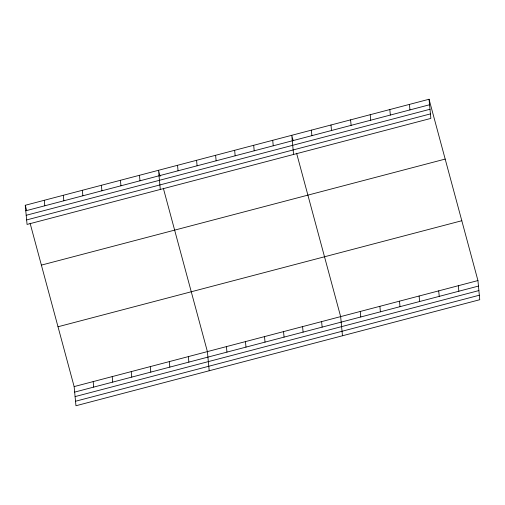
<?xml version="1.0" encoding="UTF-8"?>
<svg xmlns="http://www.w3.org/2000/svg" width="505" height="505" viewBox="0 0 505 505"><rect width="100%" height="100%" fill="white"/><g stroke="black" fill="none" stroke-linecap="round" stroke-linejoin="round"><path stroke-width="0.76" d="M429.048 99.251L430.86 118.404L27.062 224.435L25.25 205.282L429.048 99.251L477.938 280.565L479.75 299.717L75.952 405.749L74.14 386.596L30.092 223.229M25.768 210.787L429.566 104.756M26.197 215.288L429.995 109.263M26.632 219.934L430.43 113.903M41.385 265.112L445.183 159.081M58.006 326.76L461.804 220.729M74.14 386.596L477.938 280.565M74.664 392.101L478.462 286.07M75.087 396.602L478.885 290.577M75.529 401.248L479.327 295.217M293.165 140.535L291.757 135.302L293.569 154.454M296.599 153.249L340.648 316.616L342.459 335.768M160.117 176.277L158.501 170.292L160.312 189.444M163.342 188.239L207.397 351.606L209.203 370.758M25.25 205.282L26.664 210.516M458.325 285.716L458.849 291.221M438.712 290.867L439.236 296.372M409.435 104.402L409.953 109.907M419.099 296.012L419.623 301.523M389.822 109.553L390.34 115.058M399.487 301.163L400.01 306.668M370.209 114.698L370.727 120.209M379.874 306.314L380.398 311.819M350.596 119.849L351.114 125.354M360.261 311.465L360.785 316.97M330.983 125L331.501 130.505M311.37 130.151L311.888 135.656M321.609 321.616L322.133 327.12M302.577 326.615L303.095 332.12M272.719 140.302L273.243 145.806M283.539 331.608L284.062 337.113M253.687 145.295L254.204 150.806M264.506 336.608L265.024 342.112M234.648 150.294L235.166 155.799M245.468 341.607L245.986 347.112M215.61 155.294L216.134 160.798M226.429 346.607L226.953 352.111M196.578 160.293L197.095 165.798M177.539 165.293L178.057 170.797M188.359 356.606L188.876 362.11M169.32 361.599L169.844 367.11M139.468 175.292L139.986 180.796M150.288 366.598L150.806 372.103M120.43 180.285L120.954 185.796M131.249 371.598L131.773 377.102M101.398 185.284L101.915 190.789M112.211 376.597L112.735 382.102M82.359 190.284L82.877 195.788M93.179 381.597L93.696 387.101M63.321 195.284L63.845 200.788M44.288 200.283L44.806 205.787"/></g></svg>
